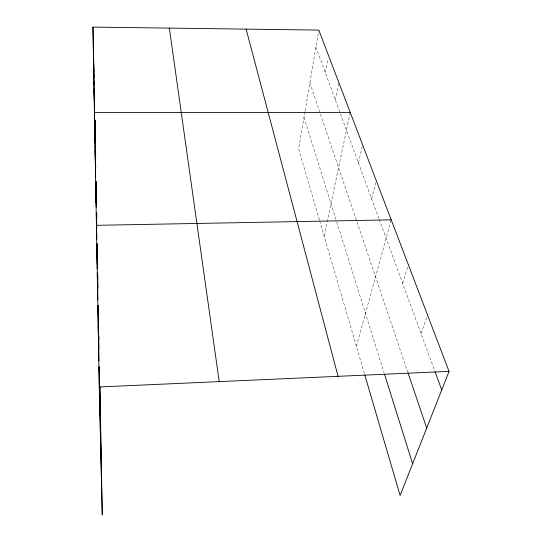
<?xml version="1.0" encoding="UTF-8"?>
<svg xmlns="http://www.w3.org/2000/svg" width="542" height="542" viewBox="0 0 542 542"><rect width="100%" height="100%" fill="white"/><g stroke="black" fill="none" stroke-linecap="round" stroke-linejoin="round"><path stroke-width="0.41" stroke-dasharray="2.71 2.03" d="M304.977 111.638L298.628 149.009L319.434 220.025M305.112 110.819L318.682 30.901M325.295 72.574L327.835 58.583M335.43 100.202L338.709 83.427M324.116 236.027L350.051 113.197M358.472 163L362.435 145.71M371.643 198.887L376.033 181.346M356.406 346.257L391.229 219.849M402.652 283.398L408.37 264.753M421.073 333.608L427.252 315.715M315.939 47.073L378.885 218.629M379.176 219.422L434.752 370.891M309.868 82.811L407.774 372.11M303.994 117.404L336.494 221.055M336.745 221.854L384.142 373.004M319.665 220.831L364.637 374.359"/><path stroke-width="0.81" d="M99.924 386.46L102.269 514.9L99.261 386.968L92.946 27.1L318.818 30.095L449.054 371.378L400.118 495.49L364.868 375.166M99.261 386.968L449.054 371.378M391.229 219.849L96.422 225.323L96.747 239.605M350.22 112.384L94.444 112.499L94.572 118.42M435.043 371.69L441.737 389.935M408.045 372.91L426.703 428.058M384.651 374.617L412.611 463.796M246.115 29.133L338.052 376.324M169.341 28.109L219.212 381.622M93.901 81.524L94.301 99.823M94.613 120.114L95.114 142.925M95.284 150.527L95.67 168.264M95.968 181.794L96.212 192.783M96.659 213.047L96.754 217.254M95.04 146.475L95.46 165.357M95.697 183.894L96.124 203.026M97.289 263.812L96.862 244.645L97.289 268.913M97.533 274.645L97.838 288.012M98.237 305.695L98.366 311.589M97.262 272.917L97.702 292.355M98.197 326.413L98.373 334.014M98.434 336.548L98.651 345.843M92.946 27.1L93.495 52.337M93.624 58.245L94.044 77.635M94.294 89.349L94.586 102.682M95.128 127.729L94.965 120.189L95.121 129.348M93.4 53.163L93.793 71.144M95.636 151.184L95.663 152.871M95.514 150.967L95.663 159.226M96.063 181.529L96.198 188.975M96.632 213.006L96.74 218.853M97.194 243.9L97.282 248.893M97.75 274.706L97.824 278.873M98.312 305.735L98.373 309.096M98.854 335.932L98.915 339.278M99.416 366.914L99.464 369.427M99.782 387.09L101.51 482.441M94.267 89.444L94.586 107.167M94.809 119.728L95.128 137.289M95.365 150.69L95.663 167.444M95.914 181.536L96.212 198.074M96.483 213.148L96.754 228.372M97.025 243.588L97.282 257.836M97.58 274.591L97.838 288.839M98.136 305.613L98.38 319.035M98.691 336.69L98.922 349.387M99.24 367.164L99.45 379.021M99.586 386.636L100.643 445.673M93.326 44.749L93.488 53.821M93.563 57.947L94.03 84.64M94.105 88.861L94.586 115.886M94.66 120.114L95.121 146.144M95.209 151.157L95.663 177.078M95.758 182.098L96.198 207.186M96.3 213.013L96.74 237.985M97.391 274.774L97.838 299.875M97.939 305.722L98.366 329.963M98.488 336.65L98.915 360.945M99.017 366.812L99.714 406.243"/></g></svg>
